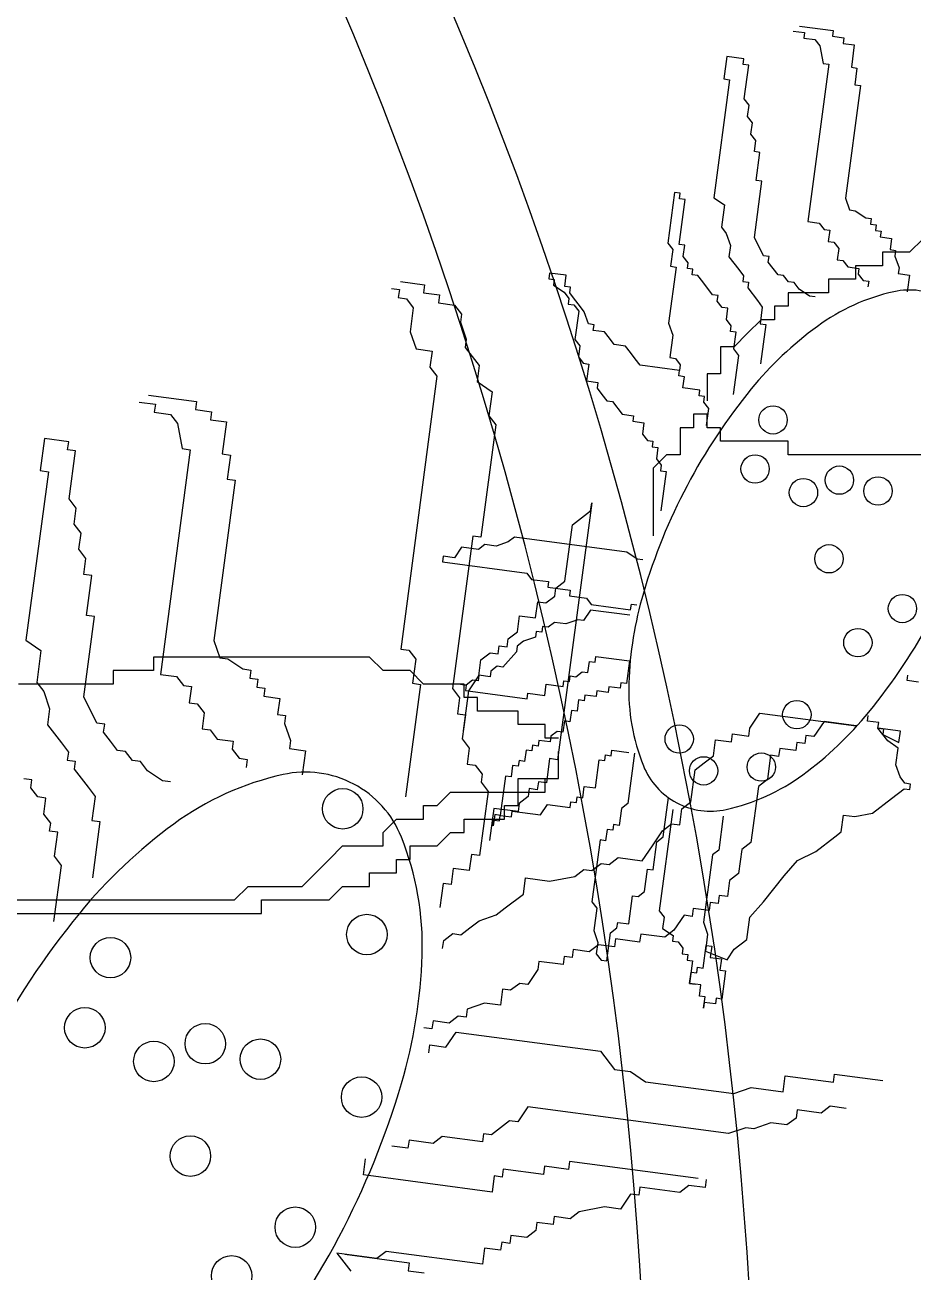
# Model space of a CAD drawing. Header units: millimetres. Extents: x 351279 to 387190, y -1289537 to -1277077.
# Drawn here: x 378102.7 to 378172.8, y -1288789 to -1288690.4 of the extents above; entities that cross this region are included whole.
import ezdxf

# ---------------------------------------------------------------- set-up
doc = ezdxf.new("R2010")
doc.units = ezdxf.units.MM
doc.header["$LTSCALE"] = 20
doc.layers.add('饰品', color=7, linetype='Continuous')

# ---------------------------------------------------------------- blocks, each defined once
blk = doc.blocks.new('A$C7F3F0355')
at = {"layer": '饰品', "color": 251}
for p, q in [((375.305, 372.015), (377.97, 371.661)), ((374.802, 371.63), (375.69, 371.512)), ((375.69, 371.512), (375.632, 371.068)), ((375.632, 371.068), (376.52, 370.95)), ((376.52, 370.95), (376.905, 370.447)), ((377.97, 371.661), (377.911, 371.217)), ((377.911, 371.217), (378.799, 371.099)), ((378.799, 371.099), (378.74, 370.655)), ((376.905, 370.447), (377.172, 369.055)), ((378.74, 370.655), (379.629, 370.537)), ((379.629, 370.537), (379.393, 368.761)), ((369.563, 369.613), (369.328, 367.837)), ((370.896, 369.436), (369.563, 369.613)), ((370.837, 368.992), (370.896, 369.436)), ((371.281, 368.933), (370.837, 368.992)), ((370.927, 366.269), (371.281, 368.933)), ((377.616, 368.996), (375.966, 356.561)), ((377.172, 369.055), (377.616, 368.996)), ((379.393, 368.761), (379.837, 368.702)), ((369.772, 367.778), (368.534, 358.452)), ((369.328, 367.837), (369.772, 367.778)), ((379.837, 368.702), (379.66, 367.369)), ((380.104, 367.31), (378.925, 358.428)), ((379.66, 367.369), (380.104, 367.31)), ((371.312, 365.766), (370.927, 366.269)), ((371.195, 364.877), (371.312, 365.766)), ((371.58, 364.374), (371.195, 364.877)), ((371.462, 363.486), (371.58, 364.374)), ((371.847, 362.983), (371.462, 363.486)), ((371.729, 362.095), (371.847, 362.983)), ((372.173, 362.036), (371.729, 362.095)), ((371.879, 359.815), (372.173, 362.036)), ((371.733, 355.315), (372.323, 359.757)), ((372.323, 359.757), (371.879, 359.815)), ((365.425, 358.864), (364.895, 354.867)), ((365.869, 358.805), (365.425, 358.864)), ((365.783, 354.749), (366.255, 358.302)), ((365.811, 358.361), (365.869, 358.805)), ((366.255, 358.302), (365.811, 358.361)), ((368.534, 358.452), (369.363, 357.89)), ((378.925, 358.428), (379.252, 357.481)), ((369.363, 357.89), (369.128, 356.113)), ((379.252, 357.481), (379.696, 357.422)), ((379.696, 357.422), (380.525, 356.86)), ((369.128, 356.113), (369.513, 355.61)), ((375.966, 356.561), (376.854, 356.444)), ((376.854, 356.444), (377.239, 355.941)), ((377.239, 355.941), (377.683, 355.882)), ((380.525, 356.86), (380.969, 356.801)), ((380.969, 356.801), (380.91, 356.357)), ((380.91, 356.357), (381.354, 356.298)), ((381.354, 356.298), (381.295, 355.854)), ((369.513, 355.61), (369.839, 354.663)), ((372.445, 353.865), (371.733, 355.315)), ((377.683, 355.882), (377.566, 354.993)), ((377.566, 354.993), (378.01, 354.934)), ((381.295, 355.854), (381.739, 355.795)), ((381.739, 355.795), (381.68, 355.351)), ((381.68, 355.351), (382.569, 355.233)), ((382.569, 355.233), (382.451, 354.345)), ((385.067, 355.2), (384, 354.133)), ((364.895, 354.867), (365.28, 354.364)), ((365.28, 354.364), (365.103, 353.032)), ((366.227, 354.69), (365.783, 354.749)), ((366.109, 353.802), (366.227, 354.69)), ((369.839, 354.663), (369.721, 353.775)), ((378.01, 354.934), (378.395, 354.431)), ((378.395, 354.431), (378.277, 353.543)), ((384, 354.133), (381.867, 354.133)), ((381.867, 354.133), (381.867, 353.067)), ((382.451, 354.345), (382.895, 354.286)), ((382.895, 354.286), (382.836, 353.842)), ((365.547, 352.973), (364.958, 348.532)), ((365.103, 353.032), (365.547, 352.973)), ((366.494, 353.299), (366.109, 353.802)), ((366.436, 352.855), (366.494, 353.299)), ((369.721, 353.775), (370.106, 353.272)), ((370.106, 353.272), (370.491, 352.769)), ((372.889, 353.806), (372.445, 353.865)), ((372.83, 353.362), (372.889, 353.806)), ((373.215, 352.859), (372.83, 353.362)), ((378.277, 353.543), (378.721, 353.484)), ((378.721, 353.484), (379.106, 352.981)), ((379.106, 352.981), (379.994, 352.863)), ((381.867, 353.067), (379.733, 353.067)), ((379.733, 353.067), (379.733, 352)), ((382.836, 353.842), (383.162, 352.895)), ((355.541, 352.493), (355.482, 352.049)), ((355.482, 352.049), (355.926, 351.99)), ((356.874, 352.316), (355.541, 352.493)), ((355.926, 351.99), (355.867, 351.546)), ((356.756, 351.428), (356.874, 352.316)), ((366.88, 352.796), (366.436, 352.855)), ((366.821, 352.352), (366.88, 352.796)), ((367.265, 352.293), (366.821, 352.352)), ((367.65, 351.79), (367.265, 352.293)), ((370.491, 352.769), (370.877, 352.266)), ((370.877, 352.266), (370.818, 351.822)), ((373.6, 352.356), (373.215, 352.859)), ((374.044, 352.297), (373.6, 352.356)), ((374.429, 351.794), (374.044, 352.297)), ((377.6, 352), (377.6, 350.933)), ((379.733, 352), (377.6, 352)), ((379.994, 352.863), (379.936, 352.419)), ((379.936, 352.419), (380.321, 351.916)), ((383.162, 352.895), (383.103, 352.451)), ((383.103, 352.451), (383.991, 352.333)), ((383.991, 352.333), (383.815, 351.001)), ((343.051, 351.271), (343.685, 351.187)), ((343.685, 351.187), (343.601, 350.552)), ((343.77, 351.821), (345.673, 351.569)), ((345.673, 351.569), (345.589, 350.934)), ((355.867, 351.546), (356.697, 350.984)), ((357.2, 351.369), (356.756, 351.428)), ((357.141, 350.925), (357.2, 351.369)), ((368.42, 350.784), (367.65, 351.79)), ((370.818, 351.822), (371.262, 351.763)), ((371.262, 351.763), (371.203, 351.319)), ((371.203, 351.319), (371.973, 350.312)), ((374.874, 351.735), (374.429, 351.794)), ((375.259, 351.232), (374.874, 351.735)), ((376.088, 350.67), (375.259, 351.232)), ((380.321, 351.916), (380.765, 351.857)), ((380.765, 351.857), (380.706, 351.413)), ((343.601, 350.552), (344.236, 350.468)), ((344.236, 350.468), (344.786, 349.75)), ((345.589, 350.934), (346.858, 350.766)), ((346.858, 350.766), (346.773, 350.131)), ((346.773, 350.131), (348.042, 349.963)), ((356.697, 350.984), (357.082, 350.481)), ((357.082, 350.481), (357.023, 350.037)), ((357.023, 350.037), (357.467, 349.978)), ((357.526, 350.422), (357.141, 350.925)), ((357.911, 349.919), (357.526, 350.422)), ((368.864, 350.725), (368.42, 350.784)), ((368.805, 350.281), (368.864, 350.725)), ((369.191, 349.778), (368.805, 350.281)), ((371.973, 350.312), (372.358, 349.809)), ((377.6, 350.933), (374.4, 350.933)), ((374.4, 350.933), (374.4, 349.867)), ((376.532, 350.611), (376.088, 350.67)), ((344.786, 349.75), (344.533, 347.846)), ((348.042, 349.963), (348.593, 349.244)), ((348.593, 349.244), (348.508, 348.61)), ((357.467, 349.978), (357.852, 349.475)), ((357.852, 349.475), (357.558, 347.254)), ((358.296, 349.416), (357.911, 349.919)), ((358.623, 348.469), (358.296, 349.416)), ((369.635, 349.719), (369.191, 349.778)), ((369.517, 348.831), (369.635, 349.719)), ((372.358, 349.809), (372.181, 348.477)), ((374.4, 349.867), (373.333, 349.867)), ((373.333, 349.867), (373.333, 348.8)), ((348.508, 348.61), (348.974, 347.257)), ((359.067, 348.41), (358.623, 348.469)), ((359.008, 347.966), (359.067, 348.41)), ((364.958, 348.532), (365.284, 347.585)), ((369.902, 348.328), (369.517, 348.831)), ((369.843, 347.884), (369.902, 348.328)), ((372.267, 348.8), (371.2, 347.733)), ((372.181, 348.477), (372.626, 348.418)), ((372.626, 348.418), (372.213, 345.309)), ((373.333, 348.8), (372.267, 348.8)), ((344.533, 347.846), (344.999, 346.493)), ((348.974, 347.257), (348.89, 346.622)), ((357.558, 347.254), (357.943, 346.751)), ((359.896, 347.848), (359.008, 347.966)), ((360.281, 347.345), (359.896, 347.848)), ((360.666, 346.842), (360.281, 347.345)), ((365.284, 347.585), (365.048, 345.808)), ((370.287, 347.825), (369.843, 347.884)), ((370.11, 346.492), (370.287, 347.825)), ((371.2, 347.733), (370.133, 346.667)), ((344.999, 346.493), (346.268, 346.325)), ((346.268, 346.325), (346.1, 345.056)), ((348.89, 346.622), (349.44, 345.904)), ((357.943, 346.751), (357.825, 345.863)), ((361.554, 346.724), (360.666, 346.842)), ((361.94, 346.221), (361.554, 346.724)), ((362.325, 345.718), (361.94, 346.221)), ((370.133, 346.667), (369.067, 346.667)), ((369.067, 346.667), (369.067, 344.533)), ((370.496, 345.989), (370.11, 346.492)), ((349.44, 345.904), (349.991, 345.185)), ((349.991, 345.185), (349.822, 343.916)), ((357.825, 345.863), (358.21, 345.36)), ((358.21, 345.36), (358.654, 345.301)), ((358.654, 345.301), (358.477, 343.969)), ((362.71, 345.215), (362.325, 345.718)), ((365.819, 344.802), (362.71, 345.215)), ((365.048, 345.808), (365.492, 345.749)), ((365.492, 345.749), (365.878, 345.246)), ((365.878, 345.246), (365.819, 344.802)), ((370.083, 342.881), (370.496, 345.989)), ((346.65, 344.337), (343.787, 322.766)), ((346.1, 345.056), (346.65, 344.337)), ((365.76, 344.358), (365.819, 344.802)), ((366.204, 344.299), (365.76, 344.358)), ((366.086, 343.411), (366.204, 344.299)), ((369.067, 344.533), (368, 344.533)), ((368, 344.533), (368, 342.4)), ((349.822, 343.916), (351.007, 343.113)), ((351.007, 343.113), (350.754, 341.21)), ((358.477, 343.969), (359.365, 343.851)), ((359.365, 343.851), (359.307, 343.407)), ((359.307, 343.407), (359.692, 342.904)), ((367.418, 343.234), (366.086, 343.411)), ((367.359, 342.79), (367.418, 343.234)), ((323.137, 342.293), (324.406, 342.125)), ((323.855, 342.843), (327.662, 342.338)), ((324.406, 342.125), (324.321, 341.49)), ((327.662, 342.338), (327.578, 341.704)), ((359.692, 342.904), (360.077, 342.401)), ((360.077, 342.401), (360.521, 342.342)), ((360.521, 342.342), (361.291, 341.336)), ((367.803, 342.731), (367.359, 342.79)), ((367.745, 342.287), (367.803, 342.731)), ((368.13, 341.784), (367.745, 342.287)), ((324.321, 341.49), (325.59, 341.322)), ((325.59, 341.322), (326.141, 340.603)), ((327.578, 341.704), (328.847, 341.535)), ((328.847, 341.535), (328.762, 340.901)), ((350.754, 341.21), (351.305, 340.491)), ((361.291, 341.336), (362.18, 341.218)), ((362.18, 341.218), (362.121, 340.774)), ((368, 341.333), (366.933, 341.333)), ((366.933, 341.333), (366.933, 340.267)), ((367.953, 340.452), (368.13, 341.784)), ((368, 340.267), (368, 341.333)), ((326.141, 340.603), (326.522, 338.616)), ((328.762, 340.901), (330.031, 340.732)), ((330.031, 340.732), (329.695, 338.195)), ((351.305, 340.491), (350.126, 331.609)), ((362.121, 340.774), (363.009, 340.656)), ((363.009, 340.656), (362.891, 339.768)), ((366.933, 340.267), (365.867, 340.267)), ((365.867, 340.267), (365.867, 338.133)), ((369.067, 340.267), (368, 340.267)), ((369.067, 339.2), (369.067, 340.267)), ((315.653, 339.413), (315.316, 336.875)), ((317.556, 339.16), (315.653, 339.413)), ((317.472, 338.526), (317.556, 339.16)), ((362.891, 339.768), (363.276, 339.265)), ((363.276, 339.265), (363.72, 339.206)), ((363.72, 339.206), (363.661, 338.762)), ((374.4, 339.2), (369.067, 339.2)), ((374.4, 338.133), (374.4, 339.2)), ((318.106, 338.441), (317.472, 338.526)), ((317.601, 334.635), (318.106, 338.441)), ((327.157, 338.531), (324.799, 320.767)), ((326.522, 338.616), (327.157, 338.531)), ((329.695, 338.195), (330.329, 338.11)), ((363.661, 338.762), (364.105, 338.703)), ((364.105, 338.703), (363.987, 337.814)), ((330.329, 338.11), (330.076, 336.207)), ((364.8, 338.133), (363.733, 337.067)), ((363.987, 337.814), (364.373, 337.311)), ((364.373, 337.311), (364.314, 336.867)), ((365.867, 338.133), (364.8, 338.133)), ((391.467, 338.133), (374.4, 338.133)), ((315.95, 336.791), (314.182, 323.467)), ((315.316, 336.875), (315.95, 336.791)), ((330.076, 336.207), (330.711, 336.123)), ((363.733, 337.067), (363.733, 331.733)), ((364.314, 336.867), (364.758, 336.808)), ((364.758, 336.808), (364.345, 333.7)), ((330.711, 336.123), (329.027, 323.434)), ((318.151, 333.916), (317.601, 334.635)), ((358.879, 334.321), (356.184, 314.019)), ((358.794, 333.687), (358.879, 334.321)), ((317.983, 332.647), (318.151, 333.916)), ((358.076, 333.137), (358.794, 333.687)), ((318.533, 331.929), (317.983, 332.647)), ((356.768, 328.145), (357.357, 332.586)), ((357.357, 332.586), (358.076, 333.137)), ((318.365, 330.66), (318.533, 331.929)), ((349.491, 331.694), (347.892, 319.639)), ((350.126, 331.609), (349.491, 331.694)), ((352.771, 331.62), (352.268, 331.235)), ((361.653, 330.441), (352.771, 331.62)), ((318.915, 329.941), (318.365, 330.66)), ((348.597, 330.818), (348.035, 329.989)), ((349.93, 330.642), (348.597, 330.818)), ((350.433, 331.027), (349.93, 330.642)), ((351.321, 330.909), (350.433, 331.027)), ((352.268, 331.235), (351.321, 330.909)), ((362.482, 329.879), (361.653, 330.441)), ((318.747, 328.672), (318.915, 329.941)), ((347.147, 330.107), (347.088, 329.663)), ((347.088, 329.663), (353.75, 328.779)), ((348.035, 329.989), (347.147, 330.107)), ((362.927, 329.821), (362.482, 329.879)), ((319.381, 328.588), (318.747, 328.672)), ((318.96, 325.416), (319.381, 328.588)), ((353.75, 328.779), (354.135, 328.276)), ((354.135, 328.276), (355.467, 328.099)), ((355.467, 328.099), (355.408, 327.655)), ((355.408, 327.655), (357.185, 327.419)), ((355.965, 326.961), (356.049, 327.595)), ((356.049, 327.595), (356.768, 328.145)), ((357.185, 327.419), (357.126, 326.975)), ((354.443, 325.226), (354.612, 326.495)), ((354.612, 326.495), (355.246, 326.411)), ((355.246, 326.411), (355.965, 326.961)), ((357.126, 326.975), (358.458, 326.798)), ((358.458, 326.798), (358.843, 326.295)), ((319.594, 325.332), (318.96, 325.416)), ((353.006, 324.125), (353.175, 325.394)), ((353.175, 325.394), (354.443, 325.226)), ((358.784, 325.851), (358.222, 325.022)), ((361.893, 325.438), (358.784, 325.851)), ((358.843, 326.295), (361.952, 325.883)), ((361.952, 325.883), (362.011, 326.327)), ((362.011, 326.327), (362.455, 326.268)), ((318.752, 318.987), (319.594, 325.332)), ((354.996, 324.546), (354.937, 324.102)), ((355.44, 324.487), (354.996, 324.546)), ((355.943, 324.872), (355.44, 324.487)), ((356.831, 324.754), (355.943, 324.872)), ((357.778, 325.081), (356.831, 324.754)), ((358.222, 325.022), (357.778, 325.081)), ((314.182, 323.467), (315.367, 322.665)), ((329.027, 323.434), (329.493, 322.081)), ((352.203, 322.941), (352.288, 323.575)), ((352.288, 323.575), (353.006, 324.125)), ((353.487, 323.391), (352.984, 323.005)), ((354.434, 323.717), (353.487, 323.391)), ((354.493, 324.161), (354.434, 323.717)), ((354.937, 324.102), (354.493, 324.161)), ((315.367, 322.665), (315.03, 320.127)), ((343.787, 322.766), (344.422, 322.682)), ((344.422, 322.682), (344.972, 321.964)), ((350.132, 321.924), (350.85, 322.475)), ((350.85, 322.475), (351.485, 322.39)), ((351.485, 322.39), (351.569, 323.025)), ((351.569, 323.025), (352.203, 322.941)), ((352.925, 322.561), (351.86, 321.347)), ((352.984, 323.005), (352.925, 322.561)), ((341.333, 322.133), (324.267, 322.133)), ((324.267, 322.133), (324.267, 321.067)), ((329.493, 322.081), (330.127, 321.997)), ((330.127, 321.997), (331.312, 321.194)), ((342.4, 321.067), (341.333, 322.133)), ((344.972, 321.964), (344.719, 320.06)), ((349.963, 320.656), (350.132, 321.924)), ((358.58, 320.907), (358.698, 321.795)), ((358.698, 321.795), (359.142, 321.736)), ((359.142, 321.736), (359.201, 322.18)), ((359.201, 322.18), (361.866, 321.827)), ((361.866, 321.827), (361.63, 320.05)), ((324.267, 321.067), (321.067, 321.067)), ((321.067, 321.067), (321.067, 320)), ((324.799, 320.767), (326.068, 320.599)), ((326.068, 320.599), (326.618, 319.88)), ((331.312, 321.194), (331.946, 321.11)), ((331.946, 321.11), (331.862, 320.475)), ((331.862, 320.475), (332.497, 320.391)), ((344.533, 321.067), (342.4, 321.067)), ((345.6, 320), (344.533, 321.067)), ((349.16, 319.471), (349.963, 320.656)), ((349.965, 320.694), (349.906, 320.25)), ((350.853, 320.577), (349.965, 320.694)), ((350.912, 321.021), (350.853, 320.577)), ((351.415, 321.406), (350.912, 321.021)), ((351.86, 321.347), (351.415, 321.406)), ((357.13, 320.195), (357.189, 320.64)), ((357.189, 320.64), (357.633, 320.581)), ((357.633, 320.581), (358.136, 320.966)), ((358.136, 320.966), (358.58, 320.907)), ((383.804, 320.271), (383.863, 320.715)), ((321.067, 320), (313.6, 320)), ((315.03, 320.127), (315.58, 319.408)), ((326.618, 319.88), (327.253, 319.796)), ((327.253, 319.796), (327.084, 318.527)), ((332.497, 320.391), (332.412, 319.757)), ((332.412, 319.757), (333.047, 319.673)), ((333.047, 319.673), (332.963, 319.038)), ((345.354, 319.976), (344.175, 311.094)), ((344.719, 320.06), (345.354, 319.976)), ((348.8, 320), (345.6, 320)), ((347.892, 319.639), (348.442, 318.921)), ((348.959, 319.924), (348.515, 319.983)), ((348.515, 319.983), (348.959, 319.924)), ((348.739, 316.299), (349.16, 319.471)), ((348.8, 318.933), (348.8, 320)), ((348.959, 319.924), (348.9, 319.48)), ((348.9, 319.48), (353.785, 318.832)), ((349.462, 320.309), (348.959, 319.924)), ((349.906, 320.25), (349.462, 320.309)), ((355.177, 319.099), (355.294, 319.987)), ((355.294, 319.987), (356.627, 319.81)), ((356.627, 319.81), (356.686, 320.254)), ((356.686, 320.254), (357.13, 320.195)), ((359.291, 319.457), (359.233, 319.013)), ((360.18, 319.339), (359.291, 319.457)), ((360.239, 319.783), (360.18, 319.339)), ((361.127, 319.665), (360.239, 319.783)), ((361.186, 320.109), (361.127, 319.665)), ((361.63, 320.05), (361.186, 320.109)), ((384.692, 320.153), (383.804, 320.271)), ((315.58, 319.408), (316.046, 318.055)), ((319.769, 316.916), (318.752, 318.987)), ((327.084, 318.527), (327.719, 318.443)), ((332.963, 319.038), (334.232, 318.87)), ((334.232, 318.87), (334.063, 317.601)), ((348.442, 318.921), (348.273, 317.652)), ((349.867, 318.933), (348.8, 318.933)), ((349.867, 317.867), (349.867, 318.933)), ((353.785, 318.832), (353.844, 319.276)), ((353.844, 319.276), (355.177, 319.099)), ((357.841, 318.745), (357.723, 317.857)), ((358.285, 318.686), (357.841, 318.745)), ((358.344, 319.13), (358.285, 318.686)), ((359.233, 319.013), (358.344, 319.13)), ((316.046, 318.055), (315.878, 316.786)), ((327.719, 318.443), (328.269, 317.724)), ((328.269, 317.724), (328.101, 316.455)), ((334.063, 317.601), (334.698, 317.517)), ((334.698, 317.517), (334.613, 316.882)), ((348.273, 317.652), (348.908, 317.568)), ((348.908, 317.568), (348.655, 315.664)), ((353.067, 317.867), (349.867, 317.867)), ((353.067, 316.8), (353.067, 317.867)), ((357.279, 317.916), (357.161, 317.028)), ((357.723, 317.857), (357.279, 317.916)), ((371.366, 316.524), (372.169, 317.709)), ((372.169, 317.709), (379.782, 316.698)), ((380.667, 317.072), (380.726, 317.516)), ((315.878, 316.786), (316.428, 316.068)), ((320.403, 316.831), (319.769, 316.916)), ((320.319, 316.197), (320.403, 316.831)), ((334.613, 316.882), (335.079, 315.529)), ((355.2, 316.8), (353.067, 316.8)), ((355.2, 315.733), (355.2, 316.8)), ((356.717, 317.087), (356.599, 316.199)), ((357.161, 317.028), (356.717, 317.087)), ((371.281, 315.889), (371.366, 316.524)), ((377.244, 317.035), (376.441, 315.85)), ((379.782, 316.698), (377.244, 317.035)), ((381.556, 316.954), (380.667, 317.072)), ((381.497, 316.51), (381.556, 316.954)), ((383.273, 316.274), (381.497, 316.51)), ((381.497, 316.51), (381.941, 316.451)), ((382.267, 315.504), (381.497, 316.51)), ((316.428, 316.068), (316.978, 315.349)), ((320.869, 315.478), (320.319, 316.197)), ((328.101, 316.455), (328.735, 316.371)), ((328.735, 316.371), (329.285, 315.653)), ((329.285, 315.653), (330.554, 315.484)), ((335.079, 315.529), (334.995, 314.895)), ((348.655, 315.664), (349.205, 314.946)), ((354.705, 315.546), (354.646, 315.102)), ((355.593, 315.428), (354.705, 315.546)), ((356.267, 315.733), (355.2, 315.733)), ((355.652, 315.872), (355.593, 315.428)), ((356.155, 316.257), (355.652, 315.872)), ((356.599, 316.199), (356.155, 316.257)), ((368.491, 314.323), (368.66, 315.592)), ((368.66, 315.592), (369.928, 315.423)), ((369.928, 315.423), (370.013, 316.058)), ((370.013, 316.058), (371.281, 315.889)), ((375.807, 315.934), (375.723, 315.3)), ((376.441, 315.85), (375.807, 315.934)), ((381.941, 316.451), (381.882, 316.007)), ((381.882, 316.007), (383.155, 315.386)), ((383.096, 314.942), (382.267, 315.504)), ((383.155, 315.386), (383.273, 316.274)), ((316.978, 315.349), (317.529, 314.63)), ((317.529, 314.63), (317.444, 313.996)), ((321.419, 314.76), (320.869, 315.478)), ((322.054, 314.675), (321.419, 314.76)), ((322.604, 313.957), (322.054, 314.675)), ((330.554, 315.484), (330.47, 314.85)), ((330.47, 314.85), (331.02, 314.131)), ((334.995, 314.895), (336.264, 314.726)), ((336.264, 314.726), (336.011, 312.823)), ((349.205, 314.946), (349.037, 313.677)), ((353.699, 314.776), (353.581, 313.888)), ((354.143, 314.717), (353.699, 314.776)), ((354.202, 315.161), (354.143, 314.717)), ((354.646, 315.102), (354.202, 315.161)), ((356.267, 312.533), (356.267, 314.667)), ((360.42, 314.336), (360.478, 314.78)), ((360.478, 314.78), (361.811, 314.603)), ((362.255, 314.544), (361.724, 310.547)), ((373.735, 314.918), (373.651, 314.284)), ((375.004, 314.75), (373.735, 314.918)), ((375.088, 315.384), (375.004, 314.75)), ((375.723, 315.3), (375.088, 315.384)), ((382.92, 313.609), (383.096, 314.942)), ((317.444, 313.996), (318.079, 313.912)), ((318.079, 313.912), (317.995, 313.277)), ((323.239, 313.873), (322.604, 313.957)), ((323.789, 313.154), (323.239, 313.873)), ((331.02, 314.131), (331.655, 314.047)), ((331.655, 314.047), (331.57, 313.412)), ((349.037, 313.677), (349.671, 313.593)), ((349.671, 313.593), (350.222, 312.874)), ((352.634, 313.561), (352.516, 312.673)), ((353.078, 313.502), (352.634, 313.561)), ((353.137, 313.946), (353.078, 313.502)), ((353.581, 313.888), (353.137, 313.946)), ((355.55, 314.104), (355.297, 312.2)), ((356.184, 314.019), (355.55, 314.104)), ((359.178, 311.789), (359.472, 314.01)), ((359.472, 314.01), (359.916, 313.951)), ((359.916, 313.951), (359.975, 314.395)), ((359.975, 314.395), (360.42, 314.336)), ((367.054, 313.222), (367.772, 313.773)), ((367.772, 313.773), (368.491, 314.323)), ((373.016, 314.368), (372.764, 312.465)), ((373.651, 314.284), (373.016, 314.368)), ((383.246, 312.662), (382.92, 313.609)), ((317.995, 313.277), (319.095, 311.84)), ((324.973, 312.351), (323.789, 313.154)), ((350.222, 312.874), (350.137, 312.239)), ((352.072, 312.732), (351.659, 309.623)), ((352.516, 312.673), (352.072, 312.732)), ((366.717, 310.685), (367.054, 313.222)), ((383.631, 312.159), (383.246, 312.662)), ((314.654, 312.429), (314.02, 312.514)), ((314.57, 311.795), (314.654, 312.429)), ((315.12, 311.076), (314.57, 311.795)), ((319.095, 311.84), (319.645, 311.121)), ((325.608, 312.267), (324.973, 312.351)), ((350.137, 312.239), (350.688, 311.521)), ((353.067, 311.467), (353.067, 312.533)), ((353.067, 312.533), (356.267, 312.533)), ((353.944, 311.734), (353.86, 311.1)), ((354.579, 311.65), (353.944, 311.734)), ((354.663, 312.284), (354.579, 311.65)), ((355.297, 312.2), (354.663, 312.284)), ((355.2, 311.467), (355.2, 312.533)), ((355.2, 312.533), (356.267, 312.533)), ((358.172, 311.019), (358.289, 311.907)), ((358.289, 311.907), (359.178, 311.789)), ((372.045, 311.914), (371.456, 307.473)), ((372.764, 312.465), (372.045, 311.914)), ((382.566, 310.945), (383.572, 311.715)), ((383.572, 311.715), (384.016, 311.656)), ((384.075, 312.1), (383.631, 312.159)), ((384.016, 311.656), (384.075, 312.1)), ((315.755, 310.992), (315.12, 311.076)), ((315.586, 309.723), (315.755, 310.992)), ((319.645, 311.121), (319.393, 309.218)), ((346.667, 310.4), (347.733, 311.467)), ((347.733, 311.467), (353.067, 311.467)), ((350.688, 311.521), (350.014, 306.445)), ((353.067, 310.4), (353.067, 311.467)), ((353.067, 311.467), (355.2, 311.467)), ((353.86, 311.1), (353.141, 310.55)), ((357.165, 310.248), (357.224, 310.692)), ((357.224, 310.692), (357.669, 310.634)), ((357.669, 310.634), (357.727, 311.078)), ((357.727, 311.078), (358.172, 311.019)), ((364.538, 307.914), (364.951, 311.023)), ((365.998, 310.134), (366.717, 310.685)), ((381.057, 309.789), (382.566, 310.945)), ((316.136, 309.005), (315.586, 309.723)), ((345.6, 309.333), (345.6, 310.4)), ((345.6, 310.4), (346.667, 310.4)), ((351.154, 310.168), (350.817, 307.63)), ((351.215, 309.682), (351.097, 308.794)), ((353.057, 309.915), (351.154, 310.168)), ((351.659, 309.623), (351.215, 309.682)), ((351.6, 309.179), (351.659, 309.623)), ((351.659, 309.623), (352.548, 309.505)), ((352, 309.333), (352, 310.4)), ((352, 310.4), (353.067, 310.4)), ((352.548, 309.505), (352.607, 309.95)), ((352.607, 309.95), (354.827, 309.655)), ((353.141, 310.55), (353.057, 309.915)), ((354.827, 309.655), (355.389, 310.484)), ((355.389, 310.484), (357.165, 310.248)), ((361.221, 310.162), (361.045, 308.83)), ((361.724, 310.547), (361.221, 310.162)), ((365.277, 310.076), (364.216, 302.082)), ((365.83, 308.866), (365.998, 310.134)), ((378.6, 308.307), (378.777, 309.64)), ((378.777, 309.64), (379.665, 309.522)), ((379.665, 309.522), (381.057, 309.789)), ((316.052, 308.37), (316.136, 309.005)), ((319.393, 309.218), (320.027, 309.134)), ((320.027, 309.134), (319.438, 304.693)), ((342.4, 308.267), (343.467, 309.333)), ((343.467, 309.333), (345.6, 309.333)), ((348.8, 308.267), (348.8, 309.333)), ((348.8, 309.333), (352, 309.333)), ((351.097, 308.794), (351.156, 309.238)), ((351.156, 309.238), (351.6, 309.179)), ((360.6, 308.889), (360.542, 308.445)), ((361.045, 308.83), (360.6, 308.889)), ((364.477, 308.4), (365.196, 308.95)), ((365.196, 308.95), (365.83, 308.866)), ((369.274, 309.545), (368.921, 306.881)), ((316.687, 308.286), (316.052, 308.37)), ((316.434, 306.383), (316.687, 308.286)), ((342.4, 307.2), (342.4, 308.267)), ((346.667, 307.2), (347.733, 308.267)), ((347.733, 308.267), (348.8, 308.267)), ((359.535, 307.674), (358.887, 302.789)), ((359.98, 307.615), (359.535, 307.674)), ((360.097, 308.503), (359.98, 307.615)), ((360.542, 308.445), (360.097, 308.503)), ((363.674, 307.215), (364.477, 308.4)), ((364.035, 307.529), (364.538, 307.914)), ((376.588, 306.767), (378.097, 307.922)), ((378.097, 307.922), (378.6, 308.307)), ((338.133, 306.133), (339.2, 307.2)), ((339.2, 307.2), (342.4, 307.2)), ((344.533, 306.133), (344.533, 307.2)), ((344.533, 307.2), (346.667, 307.2)), ((362.871, 306.03), (363.674, 307.215)), ((363.741, 305.308), (364.035, 307.529)), ((368.921, 306.881), (368.418, 306.495)), ((370.737, 306.923), (370.485, 305.02)), ((371.456, 307.473), (370.737, 306.923)), ((375.138, 306.055), (376.588, 306.767)), ((316.395, 301.223), (316.984, 305.664)), ((316.984, 305.664), (316.434, 306.383)), ((336, 304), (338.133, 306.133)), ((343.467, 305.067), (343.467, 306.133)), ((343.467, 306.133), (344.533, 306.133)), ((349.38, 306.53), (349.211, 305.261)), ((350.014, 306.445), (349.38, 306.53)), ((358.896, 305.267), (359.615, 305.817)), ((359.615, 305.817), (360.249, 305.733)), ((360.249, 305.733), (360.968, 306.283)), ((360.968, 306.283), (362.871, 306.03)), ((368.418, 306.495), (367.71, 301.166)), ((374.073, 304.841), (375.138, 306.055)), ((341.333, 304), (341.333, 305.067)), ((341.333, 305.067), (343.467, 305.067)), ((347.942, 305.429), (347.774, 304.16)), ((349.211, 305.261), (347.942, 305.429)), ((353.484, 303.402), (353.652, 304.671)), ((353.652, 304.671), (355.556, 304.419)), ((355.556, 304.419), (357.543, 304.8)), ((357.543, 304.8), (358.262, 305.351)), ((358.262, 305.351), (358.896, 305.267)), ((363.061, 303.591), (363.297, 305.367)), ((363.297, 305.367), (363.741, 305.308)), ((370.485, 305.02), (369.766, 304.47)), ((372.446, 302.797), (374.073, 304.841)), ((330.667, 302.933), (331.733, 304)), ((331.733, 304), (336, 304)), ((338.133, 302.933), (339.2, 304)), ((339.2, 304), (341.333, 304)), ((347.14, 304.244), (346.887, 302.341)), ((347.774, 304.16), (347.14, 304.244)), ((369.766, 304.47), (369.597, 303.201)), ((295.467, 302.933), (330.667, 302.933)), ((332.8, 301.867), (332.8, 302.933)), ((332.8, 302.933), (338.133, 302.933)), ((352.047, 302.302), (353.484, 303.402)), ((358.887, 302.789), (359.272, 302.286)), ((361.819, 301.044), (362.114, 303.265)), ((362.114, 303.265), (362.558, 303.206)), ((362.558, 303.206), (363.061, 303.591)), ((368.244, 302.735), (368.16, 302.1)), ((368.879, 302.65), (368.244, 302.735)), ((368.963, 303.285), (368.879, 302.65)), ((369.597, 303.201), (368.963, 303.285)), ((371.381, 301.583), (372.446, 302.797)), ((304, 301.867), (332.8, 301.867)), ((349.975, 301.286), (351.328, 301.752)), ((351.328, 301.752), (352.047, 302.302)), ((359.272, 302.286), (359.036, 300.51)), ((364.216, 302.082), (364.602, 301.579)), ((366.173, 301.718), (365.37, 300.534)), ((366.807, 301.634), (366.173, 301.718)), ((366.891, 302.269), (366.807, 301.634)), ((368.16, 302.1), (366.891, 302.269)), ((348.538, 300.185), (349.256, 300.735)), ((349.256, 300.735), (349.975, 301.286)), ((360.369, 300.333), (360.872, 300.718)), ((360.872, 300.718), (360.931, 301.162)), ((360.931, 301.162), (361.819, 301.044)), ((364.602, 301.579), (364.484, 300.69)), ((367.71, 301.166), (368.036, 300.219)), ((371.145, 299.806), (371.381, 301.583)), ((347.185, 299.719), (347.903, 300.269)), ((347.903, 300.269), (348.538, 300.185)), ((359.036, 300.51), (359.363, 299.562)), ((360.074, 298.112), (360.369, 300.333)), ((360.76, 299.854), (360.676, 299.22)), ((362.664, 299.602), (360.76, 299.854)), ((362.748, 300.236), (362.664, 299.602)), ((364.651, 299.983), (362.748, 300.236)), ((364.484, 300.69), (365.313, 300.128)), ((365.37, 300.534), (364.651, 299.983)), ((365.313, 300.128), (365.254, 299.684)), ((368.036, 300.219), (367.919, 299.331)), ((370.139, 299.036), (371.145, 299.806)), ((347.1, 299.085), (347.185, 299.719)), ((357.42, 299.006), (357.336, 298.372)), ((358.689, 298.838), (357.42, 299.006)), ((359.407, 299.388), (358.689, 298.838)), ((359.363, 299.562), (359.245, 298.674)), ((360.676, 299.22), (359.407, 299.388)), ((365.254, 299.684), (365.698, 299.625)), ((365.698, 299.625), (366.083, 299.122)), ((366.083, 299.122), (366.024, 298.678)), ((367.683, 297.554), (367.919, 299.331)), ((367.919, 299.331), (367.86, 298.887)), ((367.86, 298.887), (369.577, 298.207)), ((367.919, 299.331), (368.363, 299.272)), ((368.363, 299.272), (368.245, 298.384)), ((369.577, 298.207), (370.139, 299.036)), ((354.714, 298.074), (354.629, 297.44)), ((356.617, 297.822), (354.714, 298.074)), ((356.701, 298.456), (356.617, 297.822)), ((357.336, 298.372), (356.701, 298.456)), ((359.245, 298.674), (359.63, 298.171)), ((359.63, 298.171), (360.074, 298.112)), ((366.024, 298.678), (366.468, 298.619)), ((366.468, 298.619), (366.409, 298.175)), ((366.409, 298.175), (366.854, 298.116)), ((366.854, 298.116), (366.618, 296.34)), ((368.245, 298.384), (369.133, 298.266)), ((369.133, 298.266), (369.015, 297.377)), ((354.629, 297.44), (353.827, 296.255)), ((366.618, 296.34), (366.736, 297.228)), ((366.736, 297.228), (367.18, 297.169)), ((367.18, 297.169), (367.239, 297.613)), ((367.239, 297.613), (367.683, 297.554)), ((369.015, 297.377), (369.459, 297.319)), ((369.459, 297.319), (369.165, 295.098)), ((351.839, 295.873), (351.671, 294.604)), ((352.474, 295.789), (351.839, 295.873)), ((353.192, 296.339), (352.474, 295.789)), ((353.827, 296.255), (353.192, 296.339)), ((366.618, 296.34), (367.062, 296.281)), ((367.506, 296.222), (366.618, 296.34)), ((367.388, 295.334), (367.506, 296.222)), ((367.832, 295.275), (367.388, 295.334)), ((367.714, 294.387), (367.832, 295.275)), ((367.773, 294.831), (367.714, 294.387)), ((368.662, 294.713), (367.773, 294.831)), ((368.72, 295.157), (368.662, 294.713)), ((369.165, 295.098), (368.72, 295.157)), ((349.049, 294.307), (348.965, 293.672)), ((350.402, 294.773), (349.049, 294.307)), ((351.671, 294.604), (350.402, 294.773)), ((346.258, 292.74), (345.624, 292.825)), ((346.343, 293.375), (346.258, 292.74)), ((347.611, 293.206), (346.343, 293.375)), ((348.33, 293.757), (347.611, 293.206)), ((348.965, 293.672), (348.33, 293.757)), ((347.359, 291.303), (348.162, 292.488)), ((348.162, 292.488), (359.582, 290.972)), ((346.006, 290.837), (346.09, 291.471)), ((346.09, 291.471), (347.359, 291.303)), ((359.582, 290.972), (360.682, 289.535)), ((360.682, 289.535), (361.951, 289.366)), ((361.951, 289.366), (363.136, 288.564)), ((374.005, 287.767), (374.174, 289.035)), ((374.174, 289.035), (377.98, 288.53)), ((377.98, 288.53), (378.064, 289.165)), ((378.064, 289.165), (381.871, 288.66)), ((363.136, 288.564), (370.114, 287.637)), ((370.114, 287.637), (371.467, 288.103)), ((371.467, 288.103), (374.005, 287.767)), ((353.832, 286.57), (353.03, 285.386)), ((369.693, 284.465), (353.832, 286.57)), ((375.106, 286.329), (375.022, 285.695)), ((377.009, 286.077), (375.106, 286.329)), ((377.728, 286.627), (377.009, 286.077)), ((378.997, 286.459), (377.728, 286.627)), ((352.395, 285.47), (351.677, 284.92)), ((353.03, 285.386), (352.395, 285.47)), ((373.034, 285.313), (371.681, 284.847)), ((374.303, 285.145), (373.034, 285.313)), ((375.022, 285.695), (374.303, 285.145)), ((347.067, 284.24), (346.348, 283.69)), ((350.239, 283.819), (347.067, 284.24)), ((350.323, 284.453), (350.239, 283.819)), ((350.958, 284.369), (350.323, 284.453)), ((351.677, 284.92), (350.958, 284.369)), ((371.046, 284.931), (369.693, 284.465)), ((371.681, 284.847), (371.046, 284.931)), ((344.361, 283.308), (343.092, 283.476)), ((344.445, 283.942), (344.361, 283.308)), ((346.348, 283.69), (344.445, 283.942)), ((340.852, 281.191), (341.02, 282.46)), ((357.134, 282.258), (357.05, 281.624)), ((367.285, 280.911), (357.134, 282.258)), ((351.003, 279.844), (340.852, 281.191)), ((351.171, 281.113), (351.003, 279.844)), ((351.806, 281.029), (351.171, 281.113)), ((351.89, 281.663), (351.806, 281.029)), ((355.062, 281.242), (351.89, 281.663)), ((355.146, 281.877), (355.062, 281.242)), ((357.05, 281.624), (355.146, 281.877)), ((362.675, 280.232), (362.591, 279.597)), ((365.848, 279.811), (362.675, 280.232)), ((366.566, 280.361), (365.848, 279.811)), ((367.835, 280.193), (366.566, 280.361)), ((367.919, 280.827), (367.835, 280.193)), ((361.957, 279.681), (361.154, 278.497)), ((362.591, 279.597), (361.957, 279.681)), ((357.898, 278.283), (357.179, 277.733)), ((359.885, 278.665), (357.898, 278.283)), ((361.154, 278.497), (359.885, 278.665)), ((354.557, 277.435), (354.473, 276.801)), ((355.826, 277.267), (354.557, 277.435)), ((355.91, 277.902), (355.826, 277.267)), ((357.179, 277.733), (355.91, 277.902)), ((352.485, 276.419), (352.401, 275.785)), ((353.754, 276.251), (352.485, 276.419)), ((354.473, 276.801), (353.754, 276.251)), ((342.632, 275.144), (341.913, 274.594)), ((350.245, 274.134), (342.632, 275.144)), ((350.414, 275.403), (350.245, 274.134)), ((351.682, 275.235), (350.414, 275.403)), ((351.767, 275.869), (351.682, 275.235)), ((352.401, 275.785), (351.767, 275.869)), ((341.913, 274.594), (338.741, 275.015)), ((338.741, 275.015), (339.842, 273.578)), ((339.376, 274.931), (344.451, 274.257)), ((344.451, 274.257), (344.367, 273.623)), ((344.367, 273.623), (345.636, 273.455))]:
    blk.add_line(p, q, dxfattribs=at)
for centre, radius in [((373.207, 340.884), 1.12), ((371.789, 337.005), 1.12), ((378.45, 336.121), 1.12), ((375.609, 335.142), 1.12), ((381.5, 335.264), 1.12), ((377.625, 329.903), 1.12), ((383.43, 325.97), 1.12), ((379.909, 323.273), 1.12), ((375.087, 317.586), 1.12), ((365.792, 315.656), 1.12), ((372.277, 313.44), 1.12), ((367.718, 313.141), 1.12), ((339.206, 310.139), 1.6), ((341.115, 300.202), 1.6), ((320.858, 298.371), 1.6), ((318.832, 292.829), 1.6), ((328.348, 291.566), 1.6), ((332.705, 290.343), 1.6), ((324.289, 290.168), 1.6), ((340.7, 287.345), 1.6), ((327.169, 282.684), 1.6), ((335.462, 277.064), 1.6), ((330.432, 273.213), 1.6)]:
    blk.add_circle(centre, radius, dxfattribs=at)
for centre, radius, start, end in [((59.921, 254.933), 303.367, 351.49957, 28.33805), ((68.455, 254.933), 303.367, 351.79774, 28.33805), ((386.267, 335.212), 16.191, 102.52967, 126.18315), ((383.993, 345.441), 5.712, 62.15752, 102.52967), ((393.46, 325.377), 28.375, 126.18315, 140.74867), ((407.227, 314.129), 46.153, 140.74867, 152.15752), ((407.227, 314.129), 46.153, 152.15752, 163.56637), ((390.175, 319.158), 28.375, 163.56637, 178.13189), ((345.033, 346.979), 46.153, 320.74867, 332.15752), ((377.997, 319.555), 16.191, 178.13189, 201.78538), ((358.8, 335.73), 28.375, 306.18315, 320.74867), ((368.266, 315.666), 5.712, 201.78538, 242.15752), ((339.514, 290.267), 23.13, 102.52967, 126.18315), ((336.267, 304.881), 8.16, 62.15752, 102.52967), ((365.993, 325.896), 16.191, 282.52967, 306.18315), ((336.267, 304.881), 8.16, 21.78538, 62.15752), ((368.266, 315.666), 5.712, 242.15752, 282.52967), ((349.79, 276.219), 40.536, 126.18315, 140.74867), ((322.365, 299.325), 23.13, 358.13189, 21.78538), ((369.457, 260.149), 65.933, 140.74867, 152.15752), ((304.969, 299.893), 40.536, 343.56637, 358.13189), ((280.609, 307.078), 65.933, 332.15752, 343.56637), ((280.609, 307.078), 65.933, 320.74867, 332.15752)]:
    blk.add_arc(centre, radius, start, end, dxfattribs=at)

msp = doc.modelspace()

# ---------------------------------------------------------------- block references
at = {"layer": '饰品'}
msp.add_blockref('A$C7F3F0355', (377788.573, -1289062.526), dxfattribs=at)

doc.saveas('drawing.dxf')
